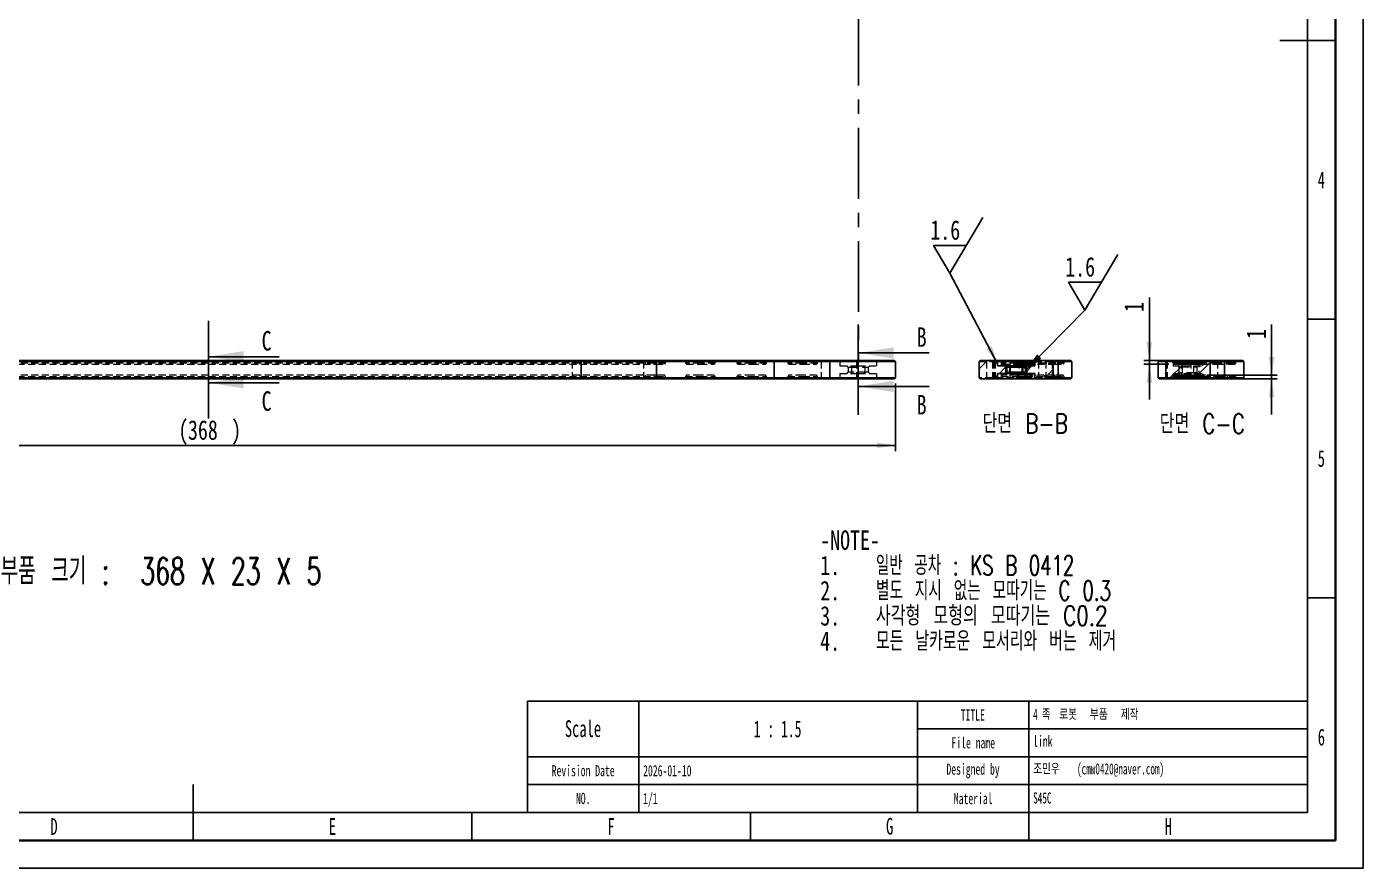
# Model space of a CAD drawing. Header units: millimetres. Extents: x 0 to 420, y 1 to 298.
# Drawn here: x 180.1 to 420, y 1 to 152 of the extents above; entities that cross this region are included whole.
import ezdxf

# ---------------------------------------------------------------- set-up
doc = ezdxf.new("R2010")
doc.units = ezdxf.units.MM
doc.linetypes.add('CENTERX2', pattern=[20.32, 12.7, -2.54, 2.54, -2.54])
doc.linetypes.add('HIDDEN', pattern=[1.905, 1.27, -0.635])
for name, color, linetype in [('SLD-0', 179, 'Continuous'), ('가는실선', 7, 'Continuous'), ('레이어10', 30, 'Continuous'), ('문자', 2, 'Continuous'), ('중심선', 1, 'CENTERX2'), ('치수선', 104, 'Continuous')]:
    doc.layers.add(name, color=color, linetype=linetype)
for name, color, linetype, lineweight in [('도면층1', 4, 'Continuous', 35), ('도면층2', 3, 'Continuous', 25), ('도면층3', 5, 'Continuous', 25)]:
    doc.layers.add(name, color=color, linetype=linetype, lineweight=lineweight)
doc.styles.add('SLDTEXTSTYLE0', font='TXT', dxfattribs={"width": 0.75})
doc.styles.add('SLDTEXTSTYLE1', font='TXT', dxfattribs={"width": 0.654762, "bigfont": 'bigfont'})
doc.styles.add('SLDTEXTSTYLE2', font='TXT', dxfattribs={"width": 0.676471, "bigfont": 'bigfont'})
doc.styles.add('SLDTEXTSTYLE3', font='TXT', dxfattribs={"width": 0.684211, "bigfont": 'bigfont'})
doc.styles.add('SLDTEXTSTYLE4', font='TXT', dxfattribs={"width": 0.75, "bigfont": 'bigfont'})
doc.styles.add('SLDTEXTSTYLE5', font='TXT', dxfattribs={"width": 0.694444, "bigfont": 'bigfont'})
doc.styles.add('SLDTEXTSTYLE6', font='TXT', dxfattribs={"width": 0.638186})
doc.styles.add('SLDTEXTSTYLE7', font='TXT', dxfattribs={"width": 0.605})
doc.styles.add('SLDTEXTSTYLE8', font='TXT', dxfattribs={"width": 0.598704})
doc.dimstyles.new('SLDDIMSTYLE0', dxfattribs={"dimtxt": 3.5, "dimasz": 3.302, "dimexe": 0, "dimexo": 0.0625, "dimgap": 0.875, "dimtad": 1, "dimdec": 3, "dimlfac": 1.5, "dimrnd": 1e-09, "dimzin": 12, "dimdsep": 46, "dimtxsty": 'SLDTEXTSTYLE0', "dimsah": 1, "dimcen": 0.09, "dimadec": 0, "dimazin": 3, "dimtfac": 1, "dimtdec": 3, "dimtmove": 0, "dimatfit": 0, "dimfxl": 1, "dimfrac": 2, "dimtolj": 1, "dimtzin": 12, "dimarcsym": 0})
doc.dimstyles.new('SLDDIMSTYLE1', dxfattribs={"dimtxt": 3.5, "dimasz": 3.302, "dimexe": 0, "dimexo": 0.0625, "dimgap": 0.875, "dimtad": 1, "dimdec": 3, "dimlfac": 1.5, "dimrnd": 1e-09, "dimzin": 12, "dimdsep": 46, "dimtxsty": 'SLDTEXTSTYLE0', "dimsah": 1, "dimcen": 0.09, "dimadec": 0, "dimazin": 3, "dimtfac": 1, "dimtdec": 3, "dimtofl": 0, "dimtmove": 0, "dimatfit": 3, "dimfxl": 1, "dimfrac": 2, "dimtolj": 1, "dimtzin": 12, "dimarcsym": 0})
doc.dimstyles.new('SLDDIMSTYLE8', dxfattribs={"dimtxt": 0.18, "dimasz": 3.302, "dimexe": 0, "dimexo": 0.0625, "dimgap": 0, "dimtad": 0, "dimtih": 1, "dimtoh": 1, "dimdec": 0, "dimrnd": 1e-09, "dimzin": 0, "dimdsep": 46, "dimtxsty": 'Standard', "dimsah": 1, "dimcen": 0.09, "dimadec": 0, "dimazin": 0, "dimtfac": 3.302, "dimtdec": 0, "dimtofl": 0, "dimtmove": 0, "dimatfit": 3, "dimfxl": 1, "dimfrac": 2, "dimtolj": 1, "dimtzin": 0, "dimarcsym": 0})

# ---------------------------------------------------------------- blocks, each defined once
blk = doc.blocks.new('_D_2')
at = {"layer": '레이어10', "transparency": 16777216}
for p, q in [((90.72, 87.97), (90.72, 75.85)), ((336.05, 87.97), (336.05, 75.85)), ((90.72, 76.85), (336.05, 76.85))]:
    blk.add_line(p, q, dxfattribs=at)
for points in [[(90.72, 76.85), (94.02, 76.35), (94.02, 77.36)], [(336.05, 76.85), (332.75, 77.36), (332.75, 76.35)]]:
    blk.add_solid(points, dxfattribs=at)
at = {"layer": '레이어10', "transparency": 16777216, "char_height": 3.5, "attachment_point": 1, "style": 'SLDTEXTSTYLE0'}
for s, insert in [('(', (207.34, 81.37)), (')', (216.82, 81.37)), ('368', (209.06, 81.37))]:
    blk.add_mtext(s, dxfattribs=dict(at, insert=insert))
blk = doc.blocks.new('SW_SFSYMBOL_2')
at = {"layer": '가는실선', "color": 0}
for p, q in [((0, 0), (5.9, 10)), ((0, 0), (-2.95, 5)), ((2.95, 5), (-2.95, 5))]:
    blk.add_line(p, q, dxfattribs=at)
at = {"layer": '가는실선', "color": 0, "insert": (-3.52, 9.51), "char_height": 3.5, "attachment_point": 1, "style": 'SLDTEXTSTYLE0'}
blk.add_mtext('1.6', dxfattribs=at)
blk = doc.blocks.new('SW_SFSYMBOL_3')
at = {"layer": '가는실선', "color": 0}
for p, q in [((0, 0), (5.9, 10)), ((0, 0), (-2.95, 5)), ((2.95, 5), (-2.95, 5))]:
    blk.add_line(p, q, dxfattribs=at)
at = {"layer": '가는실선', "color": 0, "insert": (-3.52, 9.51), "char_height": 3.5, "attachment_point": 1, "style": 'SLDTEXTSTYLE0'}
blk.add_mtext('1.6', dxfattribs=at)
blk = doc.blocks.new('_D_23')
at = {"layer": '치수선', "transparency": 16777216}
for p, q in [((381.61, 92.1), (381.61, 103.4)), ((384.68, 92.1), (380.61, 92.1)), ((385.08, 91.44), (380.61, 91.44)), ((381.61, 91.44), (381.61, 92.1)), ((381.61, 91.44), (381.61, 85.09))]:
    blk.add_line(p, q, dxfattribs=at)
for points in [[(381.61, 92.1), (382.11, 95.4), (381.1, 95.4)], [(381.61, 91.44), (381.1, 88.13), (382.11, 88.13)]]:
    blk.add_solid(points, dxfattribs=at)
at = {"layer": '치수선', "transparency": 16777216, "insert": (377.09, 100.81), "char_height": 3.5, "attachment_point": 1, "rotation": 90, "style": 'SLDTEXTSTYLE0'}
blk.add_mtext('1', dxfattribs=at)
blk = doc.blocks.new('_D_24')
at = {"layer": '치수선', "transparency": 16777216}
for p, q in [((403.55, 89.44), (403.55, 98.55)), ((389.49, 88.77), (404.55, 88.77)), ((392.01, 89.44), (404.55, 89.44)), ((403.55, 89.44), (403.55, 88.77)), ((403.55, 88.77), (403.55, 82.42))]:
    blk.add_line(p, q, dxfattribs=at)
for points in [[(403.55, 89.44), (404.06, 92.74), (403.05, 92.74)], [(403.55, 88.77), (403.05, 85.47), (404.06, 85.47)]]:
    blk.add_solid(points, dxfattribs=at)
at = {"layer": '치수선', "transparency": 16777216, "insert": (399.04, 95.96), "char_height": 3.5, "attachment_point": 1, "rotation": 90, "style": 'SLDTEXTSTYLE0'}
blk.add_mtext('1', dxfattribs=at)

msp = doc.modelspace()

# ---------------------------------------------------------------- hatches: boundary and pattern name
at = {"layer": '도면층3', "linetype": 'Continuous', "lineweight": 18}
h = msp.add_hatch(dxfattribs=at)
h.set_pattern_fill('ANSI31', color=256, style=0)
edge = h.paths.add_edge_path(flags=0)
edge.add_line((354.36976, 88.769294), (354.36976, 89.769294))
edge.add_line((354.36976, 89.769294), (355.669724, 89.769294))
edge.add_line((355.669724, 89.769294), (355.869724, 89.969294))
edge.add_line((355.869724, 89.969294), (355.869724, 90.902627))
edge.add_line((355.869724, 90.902627), (355.669724, 91.102627))
edge.add_line((355.669724, 91.102627), (354.36976, 91.102627))
edge.add_line((354.36976, 91.102627), (354.36976, 91.902627))
edge.add_spline(control_points=[(354.36976, 91.902627), (354.303093, 91.969294), (354.236426, 92.035961), (354.169758, 92.102627)], knot_values=[0.0144917057, 0.0144917057, 0.0144917057, 0.0144917057, 0.0149131121, 0.0149131121, 0.0149131121, 0.0149131121], weights=[1, 1, 1, 1], degree=3, periodic=0)
edge.add_line((354.169758, 92.102627), (351.23641, 92.102627))
edge.add_spline(control_points=[(351.23641, 92.102627), (351.169743, 92.035961), (351.103076, 91.969294), (351.036409, 91.902627)], knot_values=[0.0278081822, 0.0278081822, 0.0278081822, 0.0278081822, 0.028231681, 0.028231681, 0.028231681, 0.028231681], weights=[1, 1, 1, 1], degree=3, periodic=0)
edge.add_line((351.036409, 91.902627), (351.036409, 88.969294))
edge.add_spline(control_points=[(351.036409, 88.969294), (351.103076, 88.902627), (351.169743, 88.835961), (351.23641, 88.769294)], knot_values=[0.00000099, 0.00000099, 0.00000099, 0.00000099, 0.0004252546, 0.0004252546, 0.0004252546, 0.0004252546], weights=[1, 1, 1, 1], degree=3, periodic=0)
edge.add_line((351.23641, 88.769294), (354.36976, 88.769294))
h = msp.add_hatch(dxfattribs=at)
h.set_pattern_fill('ANSI31', color=256, style=0)
edge = h.paths.add_edge_path(flags=0)
edge.add_line((361.036355, 89.769294), (361.036355, 88.769294))
edge.add_line((361.036355, 88.769294), (364.169706, 88.769294))
edge.add_spline(control_points=[(364.169706, 88.769294), (364.236372, 88.835961), (364.303039, 88.902627), (364.369706, 88.969294)], knot_values=[0.0278081822, 0.0278081822, 0.0278081822, 0.0278081822, 0.028231681, 0.028231681, 0.028231681, 0.028231681], weights=[1, 1, 1, 1], degree=3, periodic=0)
edge.add_line((364.369706, 88.969294), (364.369706, 91.902627))
edge.add_spline(control_points=[(364.369706, 91.902627), (364.303039, 91.969294), (364.236372, 92.035961), (364.169706, 92.102627)], knot_values=[0.00000099, 0.00000099, 0.00000099, 0.00000099, 0.0004252546, 0.0004252546, 0.0004252546, 0.0004252546], weights=[1, 1, 1, 1], degree=3, periodic=0)
edge.add_line((364.169706, 92.102627), (361.236357, 92.102627))
edge.add_spline(control_points=[(361.236357, 92.102627), (361.169689, 92.035961), (361.103022, 91.969294), (361.036355, 91.902627)], knot_values=[0.00000099, 0.00000099, 0.00000099, 0.00000099, 0.0004252562, 0.0004252562, 0.0004252562, 0.0004252562], weights=[1, 1, 1, 1], degree=3, periodic=0)
edge.add_line((361.036355, 91.902627), (361.036355, 91.102627))
edge.add_line((361.036355, 91.102627), (359.736391, 91.102627))
edge.add_line((359.736391, 91.102627), (359.536391, 90.902627))
edge.add_line((359.536391, 90.902627), (359.536391, 89.969294))
edge.add_line((359.536391, 89.969294), (359.736391, 89.769294))
edge.add_line((359.736391, 89.769294), (361.036355, 89.769294))
at = {"layer": '문자', "linetype": 'Continuous', "lineweight": 18}
h = msp.add_hatch(dxfattribs=at)
h.set_pattern_fill('ANSI31', color=256, style=0)
h.paths.add_polyline_path([(391.211206, 88.969294), (391.411206, 88.769294), (392.34454, 88.769294), (392.54454, 88.969294), (392.54454, 91.902627), (392.34454, 92.102627), (391.411206, 92.102627), (391.211206, 91.902627), (391.211206, 91.635961), (391.011206, 91.435961), (386.077873, 91.435961), (385.877873, 91.635961), (385.877873, 91.902627), (385.677873, 92.102627), (384.74454, 92.102627), (384.54454, 91.902627), (384.54454, 88.969294), (384.74454, 88.769294), (385.677873, 88.769294), (385.877873, 88.969294), (385.877873, 89.235961), (386.077873, 89.435961), (391.011206, 89.435961), (391.211206, 89.235961)], flags=0)

# ---------------------------------------------------------------- linework, layer by layer
at = {"color": 7, "linetype": 'Continuous', "lineweight": 25}
for p, q in [((145.796696, 92.102627), (279.643961, 92.102627)), ((279.643961, 91.902627), (145.796696, 91.902627)), ((279.643961, 91.902627), (279.643961, 92.102627)), ((279.643961, 92.102627), (293.041599, 92.102627)), ((293.12247, 91.902627), (279.643961, 91.902627)), ((279.643961, 91.902627), (279.643961, 88.969294)), ((293.12247, 91.902627), (293.041599, 92.102627)), ((293.041599, 92.102627), (314.330954, 92.102627)), ((293.12247, 91.902627), (293.12247, 88.969294)), ((314.297138, 91.902627), (293.12247, 91.902627)), ((314.297138, 91.902627), (314.330954, 92.102627)), ((324.27046, 91.902627), (314.297138, 91.902627)), ((314.297138, 91.902627), (314.297138, 88.969294)), ((314.330954, 92.102627), (324.423956, 92.102627)), ((324.27046, 91.902627), (324.423956, 92.102627)), ((336.053662, 91.902627), (324.27046, 91.902627)), ((324.27046, 91.902627), (324.27046, 88.969294)), ((324.423956, 92.102627), (335.853662, 92.102627)), ((336.053662, 91.902627), (335.853662, 92.102627)), ((336.053662, 88.969294), (336.053662, 91.902627)), ((351.036409, 91.902627), (351.23641, 92.102627)), ((351.036409, 91.902627), (351.036409, 88.969294)), ((351.23641, 92.102627), (354.169758, 92.102627)), ((354.169758, 92.102627), (354.36976, 91.902627)), ((354.169758, 92.102627), (361.236357, 92.102627)), ((354.36976, 91.102627), (354.36976, 91.902627)), ((361.036355, 91.902627), (354.36976, 91.902627)), ((361.036355, 91.902627), (361.236357, 92.102627)), ((361.036355, 91.902627), (361.036355, 91.102627)), ((361.236357, 92.102627), (364.169706, 92.102627)), ((364.169706, 92.102627), (364.369706, 91.902627)), ((364.169706, 92.102627), (365.058259, 92.102627)), ((364.369706, 88.969294), (364.369706, 91.902627)), ((365.247327, 91.902627), (364.369706, 91.902627)), ((365.247327, 91.902627), (365.058259, 92.102627)), ((365.058259, 92.102627), (367.503058, 92.102627)), ((365.247327, 91.902627), (365.247327, 88.969294)), ((367.703058, 91.902627), (365.247327, 91.902627)), ((367.703058, 91.902627), (367.503058, 92.102627)), ((367.703058, 88.969294), (367.703058, 91.902627)), ((383.411206, 92.102627), (383.211206, 91.902627)), ((383.211206, 91.902627), (383.211206, 88.969294)), ((384.54454, 91.902627), (383.211206, 91.902627)), ((383.411206, 92.102627), (384.74454, 92.102627)), ((384.54454, 91.902627), (384.74454, 92.102627)), ((384.54454, 91.902627), (384.54454, 88.969294)), ((384.74454, 92.102627), (385.677873, 92.102627)), ((385.677873, 92.102627), (385.877873, 91.902627)), ((385.677873, 92.102627), (388.48822, 92.102627)), ((385.877873, 91.902627), (385.877873, 91.635961)), ((388.671458, 91.902627), (385.877873, 91.902627)), ((386.077873, 91.435961), (385.877873, 91.635961)), ((385.877873, 91.635961), (388.671458, 91.635961)), ((386.077873, 91.435961), (391.011206, 91.435961)), ((388.671458, 91.902627), (388.48822, 92.102627)), ((388.48822, 92.102627), (388.672209, 92.102627)), ((388.671458, 91.902627), (388.671458, 91.635961)), ((388.856415, 91.902627), (388.671458, 91.902627)), ((388.854696, 91.435961), (388.671458, 91.635961)), ((388.671458, 91.635961), (388.856415, 91.635961)), ((388.856415, 91.902627), (388.672209, 92.102627)), ((388.672209, 92.102627), (391.411206, 92.102627)), ((391.211206, 91.902627), (388.856415, 91.902627)), ((388.856415, 91.902627), (388.856415, 91.635961)), ((389.04062, 91.435961), (388.856415, 91.635961)), ((388.856415, 91.635961), (391.211206, 91.635961)), ((391.211206, 91.635961), (391.011206, 91.435961)), ((391.211206, 91.902627), (391.411206, 92.102627)), ((391.211206, 91.635961), (391.211206, 91.902627)), ((391.411206, 92.102627), (392.34454, 92.102627)), ((392.34454, 92.102627), (392.54454, 91.902627)), ((392.34454, 92.102627), (394.915481, 92.102627)), ((392.54454, 91.902627), (392.54454, 88.969294)), ((395.100148, 91.902627), (392.54454, 91.902627)), ((394.915481, 92.102627), (395.100148, 91.902627)), ((394.915481, 92.102627), (398.34454, 92.102627)), ((395.100148, 91.902627), (395.100148, 88.969294)), ((398.54454, 91.902627), (395.100148, 91.902627)), ((398.54454, 91.902627), (398.34454, 92.102627)), ((398.54454, 88.969294), (398.54454, 91.902627)), ((145.796696, 88.969294), (279.643961, 88.969294)), ((279.643961, 88.769294), (145.796696, 88.769294)), ((279.643961, 88.969294), (293.12247, 88.969294)), ((279.643961, 88.769294), (279.643961, 88.969294)), ((293.041599, 88.769294), (279.643961, 88.769294)), ((293.041599, 88.769294), (293.12247, 88.969294)), ((314.330954, 88.769294), (293.041599, 88.769294)), ((293.12247, 88.969294), (314.297138, 88.969294)), ((314.330954, 88.769294), (314.297138, 88.969294)), ((314.297138, 88.969294), (324.27046, 88.969294)), ((324.423956, 88.769294), (314.330954, 88.769294)), ((324.27046, 88.969294), (336.053662, 88.969294)), ((324.423956, 88.769294), (324.27046, 88.969294)), ((335.853662, 88.769294), (324.423956, 88.769294)), ((335.853662, 88.769294), (336.053662, 88.969294)), ((351.23641, 88.769294), (351.036409, 88.969294)), ((351.23641, 88.769294), (354.36976, 88.769294)), ((354.36976, 91.102627), (355.669724, 91.102627)), ((354.36976, 89.769294), (354.36976, 88.769294)), ((354.36976, 89.769294), (355.669724, 89.769294)), ((361.036355, 88.769294), (354.36976, 88.769294)), ((355.669724, 91.102627), (355.869724, 90.902627)), ((355.669724, 91.102627), (356.536391, 91.102627)), ((355.869724, 89.969294), (355.669724, 89.769294)), ((356.536391, 89.769294), (355.669724, 89.769294)), ((355.869724, 90.902627), (355.869724, 89.969294)), ((356.536391, 90.902627), (355.869724, 90.902627)), ((355.869724, 89.969294), (356.536391, 89.969294)), ((356.536391, 90.902627), (356.536391, 91.102627)), ((356.536391, 91.102627), (358.869724, 91.102627)), ((356.536391, 90.902627), (356.536391, 89.969294)), ((358.869724, 90.902627), (356.536391, 90.902627)), ((356.536391, 89.769294), (356.536391, 89.969294)), ((356.536391, 89.969294), (358.869724, 89.969294)), ((358.869724, 89.769294), (356.536391, 89.769294)), ((358.869724, 90.902627), (358.869724, 91.102627)), ((358.869724, 91.102627), (359.736391, 91.102627)), ((359.536391, 90.902627), (358.869724, 90.902627)), ((358.869724, 89.969294), (358.869724, 90.902627)), ((358.869724, 89.769294), (358.869724, 89.969294)), ((358.869724, 89.969294), (359.536391, 89.969294)), ((359.736391, 89.769294), (358.869724, 89.769294)), ((359.536391, 90.902627), (359.736391, 91.102627)), ((359.536391, 90.902627), (359.536391, 89.969294)), ((359.736391, 89.769294), (359.536391, 89.969294)), ((359.736391, 91.102627), (361.036355, 91.102627)), ((359.736391, 89.769294), (361.036355, 89.769294)), ((361.036355, 88.769294), (361.036355, 89.769294)), ((361.036355, 88.769294), (364.169706, 88.769294)), ((364.369706, 88.969294), (364.169706, 88.769294)), ((365.058259, 88.769294), (364.169706, 88.769294)), ((364.369706, 88.969294), (365.247327, 88.969294)), ((365.247327, 88.969294), (365.058259, 88.769294)), ((367.503058, 88.769294), (365.058259, 88.769294)), ((365.247327, 88.969294), (367.703058, 88.969294)), ((367.503058, 88.769294), (367.703058, 88.969294)), ((383.211206, 88.969294), (383.411206, 88.769294)), ((383.211206, 88.969294), (384.54454, 88.969294)), ((384.74454, 88.769294), (383.411206, 88.769294)), ((384.74454, 88.769294), (384.54454, 88.969294)), ((384.74454, 88.769294), (385.677873, 88.769294)), ((385.877873, 88.969294), (385.677873, 88.769294)), ((388.48822, 88.769294), (385.677873, 88.769294)), ((385.877873, 89.235961), (386.077873, 89.435961)), ((385.877873, 89.235961), (385.877873, 88.969294)), ((388.671458, 89.235961), (385.877873, 89.235961)), ((385.877873, 88.969294), (388.671458, 88.969294)), ((386.077873, 89.435961), (391.011206, 89.435961)), ((388.48822, 88.769294), (388.671458, 88.969294)), ((388.672209, 88.769294), (388.48822, 88.769294)), ((388.854696, 89.435961), (388.671458, 89.235961)), ((388.671458, 89.235961), (388.671458, 88.969294)), ((388.856415, 89.235961), (388.671458, 89.235961)), ((388.671458, 88.969294), (388.856415, 88.969294)), ((388.672209, 88.769294), (388.856415, 88.969294)), ((391.411206, 88.769294), (388.672209, 88.769294)), ((389.04062, 89.435961), (388.856415, 89.235961)), ((391.211206, 89.235961), (388.856415, 89.235961)), ((388.856415, 89.235961), (388.856415, 88.969294)), ((388.856415, 88.969294), (391.211206, 88.969294)), ((391.011206, 89.435961), (391.211206, 89.235961)), ((391.211206, 88.969294), (391.211206, 89.235961)), ((391.411206, 88.769294), (391.211206, 88.969294)), ((391.411206, 88.769294), (392.34454, 88.769294)), ((392.54454, 88.969294), (392.34454, 88.769294)), ((394.915481, 88.769294), (392.34454, 88.769294)), ((392.54454, 88.969294), (395.100148, 88.969294)), ((395.100148, 88.969294), (394.915481, 88.769294)), ((398.34454, 88.769294), (394.915481, 88.769294)), ((395.100148, 88.969294), (398.54454, 88.969294)), ((398.34454, 88.769294), (398.54454, 88.969294))]:
    msp.add_line(p, q, dxfattribs=at)
at = {"color": 7, "linetype": 'HIDDEN', "lineweight": 18}
for p, q in [((279.363749, 91.635961), (146.076908, 91.635961)), ((146.076908, 91.435961), (279.363749, 91.435961)), ((278.001855, 92.102627), (278.001855, 91.902627)), ((278.001855, 91.902627), (278.001855, 88.969294)), ((278.269252, 92.102627), (278.269252, 91.902627)), ((278.269252, 91.902627), (278.269252, 91.635961)), ((278.269252, 91.635961), (278.269252, 91.435961)), ((279.363749, 91.902627), (279.363749, 92.102627)), ((279.363749, 91.902627), (279.363749, 91.635961)), ((292.721701, 91.635961), (279.363749, 91.635961)), ((279.363749, 91.435961), (279.363749, 91.635961)), ((279.363749, 91.435961), (292.641554, 91.435961)), ((290.878763, 92.102627), (290.801962, 91.902627)), ((290.801962, 91.902627), (290.801962, 88.969294)), ((291.010567, 92.102627), (291.087476, 91.902627)), ((291.087476, 91.902627), (291.087476, 91.635961)), ((291.087476, 91.635961), (291.164386, 91.435961)), ((292.641554, 91.435961), (292.721701, 91.635961)), ((292.641554, 91.435961), (293.073806, 91.435961)), ((292.801849, 92.102627), (292.721701, 91.902627)), ((292.721701, 91.902627), (292.721701, 91.635961)), ((293.151706, 91.635961), (292.721701, 91.635961)), ((293.151706, 91.635961), (293.073806, 91.435961)), ((293.073806, 91.435961), (294.579792, 91.435961)), ((293.229606, 92.102627), (293.151706, 91.902627)), ((293.151706, 91.902627), (293.151706, 91.635961)), ((294.779792, 91.635961), (293.151706, 91.635961)), ((294.579792, 91.435961), (294.779792, 91.635961)), ((294.779792, 91.902627), (294.979792, 92.102627)), ((294.779792, 91.635961), (294.779792, 91.902627)), ((298.134208, 92.102627), (298.334208, 91.902627)), ((298.334208, 91.902627), (298.334208, 91.635961)), ((301.000875, 91.635961), (298.334208, 91.635961)), ((298.334208, 91.635961), (298.534208, 91.435961)), ((298.534208, 91.435961), (301.000875, 91.435961)), ((303.667541, 91.635961), (301.000875, 91.635961)), ((301.000875, 91.435961), (303.467541, 91.435961)), ((303.467541, 91.435961), (303.667541, 91.635961)), ((303.667541, 91.902627), (303.867541, 92.102627)), ((303.667541, 91.635961), (303.667541, 91.902627)), ((307.383566, 92.102627), (307.583566, 91.902627)), ((307.583566, 91.902627), (307.583566, 91.635961)), ((310.250233, 91.635961), (307.583566, 91.635961)), ((307.583566, 91.635961), (307.783566, 91.435961)), ((307.783566, 91.435961), (310.250233, 91.435961)), ((312.9169, 91.635961), (310.250233, 91.635961)), ((310.250233, 91.435961), (312.7169, 91.435961)), ((312.7169, 91.435961), (312.9169, 91.635961)), ((312.9169, 91.902627), (313.1169, 92.102627)), ((312.9169, 91.635961), (312.9169, 91.902627)), ((316.520329, 92.102627), (316.720329, 91.902627)), ((316.720329, 91.902627), (316.720329, 91.635961)), ((319.386995, 91.635961), (316.720329, 91.635961)), ((316.720329, 91.635961), (316.920329, 91.435961)), ((316.920329, 91.435961), (319.386995, 91.435961)), ((322.053662, 91.635961), (319.386995, 91.635961)), ((319.386995, 91.435961), (321.853662, 91.435961)), ((321.853662, 91.435961), (322.053662, 91.635961)), ((322.053662, 91.902627), (322.253662, 92.102627)), ((322.053662, 91.635961), (322.053662, 91.902627)), ((322.703622, 91.902627), (322.638404, 92.102627)), ((322.703622, 91.902627), (322.703622, 88.969294)), ((325.853662, 92.102627), (326.053662, 91.902627)), ((326.053662, 91.902627), (326.053662, 91.102627)), ((329.030277, 91.902627), (329.040978, 92.102627)), ((329.030277, 91.902627), (329.030277, 88.969294)), ((332.720329, 91.902627), (332.920329, 92.102627)), ((332.720329, 91.102627), (332.720329, 91.902627)), ((351.036409, 91.902627), (353.429241, 91.902627)), ((352.569724, 92.102627), (352.369724, 91.902627)), ((352.369724, 91.902627), (352.369724, 88.969294)), ((353.429241, 91.902627), (353.557456, 92.102627)), ((353.429241, 91.902627), (354.36976, 91.902627)), ((353.429241, 91.902627), (353.429241, 88.969294)), ((353.703058, 91.902627), (353.903058, 92.102627)), ((353.703058, 91.902627), (353.703058, 88.969294)), ((354.089298, 92.102627), (353.948503, 91.902627)), ((353.948503, 91.902627), (353.948503, 88.969294)), ((355.036391, 91.902627), (354.836391, 92.102627)), ((355.036391, 91.902627), (355.036391, 91.635961)), ((357.829976, 91.635961), (355.036391, 91.635961)), ((355.236391, 91.435961), (355.036391, 91.635961)), ((355.036391, 91.635961), (355.036391, 91.102627)), ((355.236391, 91.435961), (358.013215, 91.435961)), ((356.549657, 91.902627), (356.732578, 92.102627)), ((356.549657, 91.902627), (356.549657, 88.969294)), ((357.646738, 92.102627), (357.829976, 91.902627)), ((357.829976, 91.902627), (357.829976, 91.635961)), ((358.014933, 91.635961), (357.829976, 91.635961)), ((358.013215, 91.435961), (357.829976, 91.635961)), ((357.830727, 92.102627), (358.014933, 91.902627)), ((358.013215, 91.435961), (358.199138, 91.435961)), ((358.014933, 91.902627), (358.014933, 91.635961)), ((359.435864, 91.635961), (358.014933, 91.635961)), ((358.014933, 91.635961), (358.199138, 91.435961)), ((358.199138, 91.435961), (359.635864, 91.435961)), ((358.398775, 92.102627), (358.206878, 91.902627)), ((358.206878, 91.902627), (358.206878, 88.969294)), ((359.171403, 91.902627), (359.368524, 92.102627)), ((359.171403, 91.902627), (359.171403, 88.969294)), ((359.235864, 92.102627), (359.435864, 91.902627)), ((359.435864, 91.902627), (359.435864, 91.635961)), ((364.769197, 91.635961), (359.435864, 91.635961)), ((359.435864, 91.635961), (359.635864, 91.435961)), ((359.635864, 91.435961), (364.569197, 91.435961)), ((359.703058, 91.902627), (359.903058, 92.102627)), ((359.703058, 88.969294), (359.703058, 91.902627)), ((360.369724, 91.635961), (360.169724, 91.435961)), ((360.224105, 92.102627), (360.424105, 91.902627)), ((360.569724, 92.102627), (360.369724, 91.902627)), ((360.369724, 91.902627), (360.369724, 91.635961)), ((360.369724, 91.102627), (360.369724, 91.635961)), ((360.424105, 91.902627), (360.424105, 91.635961)), ((360.424105, 91.635961), (360.624105, 91.435961)), ((360.777401, 92.102627), (360.977401, 91.902627)), ((360.977401, 91.902627), (360.977401, 91.635961)), ((360.977401, 91.635961), (361.177401, 91.435961)), ((361.036355, 91.902627), (364.336298, 91.902627)), ((361.503058, 92.102627), (361.703058, 91.902627)), ((361.703058, 91.902627), (361.703058, 88.969294)), ((362.932874, 91.635961), (362.748252, 91.435961)), ((362.802158, 92.102627), (363.000825, 91.902627)), ((363.117495, 92.102627), (362.932874, 91.902627)), ((362.932874, 91.902627), (362.932874, 91.635961)), ((362.937936, 91.435961), (363.137936, 91.635961)), ((363.000825, 91.902627), (363.000825, 88.969294)), ((363.137936, 91.902627), (363.337936, 92.102627)), ((363.137936, 91.635961), (363.137936, 91.902627)), ((364.007787, 92.102627), (364.192157, 91.902627)), ((364.073999, 92.102627), (364.258666, 91.902627)), ((364.136298, 92.102627), (364.336298, 91.902627)), ((364.360174, 91.902627), (364.16046, 92.102627)), ((364.192157, 91.902627), (364.192157, 88.969294)), ((364.258666, 91.902627), (364.258666, 88.969294)), ((364.336298, 91.902627), (364.336298, 88.969294)), ((364.360174, 91.902627), (364.369706, 91.902627)), ((364.360174, 91.902627), (364.360174, 88.969294)), ((364.569197, 91.435961), (364.769197, 91.635961)), ((364.569197, 91.435961), (366.110735, 91.435961)), ((364.769197, 91.902627), (364.969197, 92.102627)), ((364.769197, 91.635961), (364.769197, 91.902627)), ((366.310735, 91.635961), (364.769197, 91.635961)), ((365.557439, 91.435961), (365.757439, 91.635961)), ((365.757439, 91.902627), (365.957439, 92.102627)), ((365.757439, 91.635961), (365.757439, 91.902627)), ((366.110735, 91.435961), (366.310735, 91.635961)), ((366.310735, 91.902627), (366.510735, 92.102627)), ((366.310735, 91.635961), (366.310735, 91.902627)), ((384.54454, 91.902627), (385.877873, 91.902627)), ((384.93078, 92.102627), (384.789985, 91.902627)), ((384.789985, 91.902627), (384.789985, 88.969294)), ((385.877873, 91.635961), (385.877873, 91.102627)), ((387.391139, 91.902627), (387.57406, 92.102627)), ((387.391139, 91.902627), (387.391139, 88.969294)), ((389.240257, 92.102627), (389.04836, 91.902627)), ((389.04836, 91.902627), (389.04836, 88.969294)), ((390.077345, 92.102627), (390.277345, 91.902627)), ((390.277345, 91.902627), (390.277345, 91.635961)), ((390.277345, 91.635961), (390.477345, 91.435961)), ((390.54454, 91.902627), (390.74454, 92.102627)), ((390.54454, 88.969294), (390.54454, 91.902627)), ((391.011206, 91.435961), (393.589734, 91.435961)), ((391.065587, 92.102627), (391.265587, 91.902627)), ((391.211206, 91.902627), (392.54454, 91.902627)), ((393.774356, 91.635961), (391.211206, 91.635961)), ((391.211206, 91.102627), (391.211206, 91.635961)), ((391.265587, 91.902627), (391.265587, 91.635961)), ((391.265587, 91.635961), (391.465587, 91.435961)), ((391.618883, 92.102627), (391.818883, 91.902627)), ((391.818883, 91.902627), (391.818883, 91.635961)), ((391.818883, 91.635961), (392.018883, 91.435961)), ((393.774356, 91.635961), (393.589734, 91.435961)), ((393.589734, 91.435961), (393.779418, 91.435961)), ((393.64364, 92.102627), (393.842307, 91.902627)), ((393.774356, 91.902627), (393.958977, 92.102627)), ((393.774356, 91.902627), (393.774356, 91.635961)), ((393.979418, 91.635961), (393.774356, 91.635961)), ((393.779418, 91.435961), (393.979418, 91.635961)), ((393.779418, 91.435961), (396.398921, 91.435961)), ((393.842307, 91.902627), (393.842307, 88.969294)), ((393.979418, 91.902627), (394.179418, 92.102627)), ((393.979418, 91.635961), (393.979418, 91.902627)), ((396.598921, 91.635961), (393.979418, 91.635961)), ((394.849269, 92.102627), (395.033639, 91.902627)), ((395.033639, 91.902627), (395.033639, 88.969294)), ((395.410679, 91.435961), (395.610679, 91.635961)), ((395.610679, 91.902627), (395.810679, 92.102627)), ((395.610679, 91.635961), (395.610679, 91.902627)), ((396.398921, 91.435961), (396.598921, 91.635961)), ((396.398921, 91.435961), (396.952217, 91.435961)), ((396.598921, 91.902627), (396.798921, 92.102627)), ((396.598921, 91.635961), (396.598921, 91.902627)), ((397.152217, 91.635961), (396.598921, 91.635961)), ((396.952217, 91.435961), (397.152217, 91.635961)), ((397.152217, 91.902627), (397.352217, 92.102627)), ((397.152217, 91.635961), (397.152217, 91.902627)), ((279.363749, 89.435961), (146.076908, 89.435961)), ((146.076908, 89.235961), (279.363749, 89.235961)), ((278.001855, 88.969294), (278.001855, 88.769294)), ((278.269252, 89.235961), (278.269252, 89.435961)), ((278.269252, 89.235961), (278.269252, 88.969294)), ((278.269252, 88.969294), (278.269252, 88.769294)), ((279.363749, 89.435961), (279.363749, 89.235961)), ((292.641554, 89.435961), (279.363749, 89.435961)), ((279.363749, 89.235961), (292.721701, 89.235961)), ((279.363749, 89.235961), (279.363749, 88.969294)), ((279.363749, 88.769294), (279.363749, 88.969294)), ((290.801962, 88.969294), (290.878763, 88.769294)), ((291.087476, 88.969294), (291.010567, 88.769294)), ((291.087476, 89.235961), (291.164386, 89.435961)), ((291.087476, 89.235961), (291.087476, 88.969294)), ((293.073806, 89.435961), (292.641554, 89.435961)), ((292.641554, 89.435961), (292.721701, 89.235961)), ((292.721701, 89.235961), (292.721701, 88.969294)), ((292.721701, 89.235961), (293.151706, 89.235961)), ((292.721701, 88.969294), (292.801849, 88.769294)), ((293.151706, 89.235961), (293.073806, 89.435961)), ((294.579792, 89.435961), (293.073806, 89.435961)), ((293.151706, 89.235961), (294.779792, 89.235961)), ((293.151706, 89.235961), (293.151706, 88.969294)), ((293.151706, 88.969294), (293.229606, 88.769294)), ((294.779792, 89.235961), (294.579792, 89.435961)), ((294.779792, 88.969294), (294.779792, 89.235961)), ((294.979792, 88.769294), (294.779792, 88.969294)), ((298.334208, 88.969294), (298.134208, 88.769294)), ((298.534208, 89.435961), (298.334208, 89.235961)), ((298.334208, 89.235961), (301.000875, 89.235961)), ((298.334208, 89.235961), (298.334208, 88.969294)), ((301.000875, 89.435961), (298.534208, 89.435961)), ((303.467541, 89.435961), (301.000875, 89.435961)), ((301.000875, 89.235961), (303.667541, 89.235961)), ((303.667541, 89.235961), (303.467541, 89.435961)), ((303.667541, 88.969294), (303.667541, 89.235961)), ((303.867541, 88.769294), (303.667541, 88.969294)), ((307.583566, 88.969294), (307.383566, 88.769294)), ((307.783566, 89.435961), (307.583566, 89.235961)), ((307.583566, 89.235961), (310.250233, 89.235961)), ((307.583566, 89.235961), (307.583566, 88.969294)), ((310.250233, 89.435961), (307.783566, 89.435961)), ((312.7169, 89.435961), (310.250233, 89.435961)), ((310.250233, 89.235961), (312.9169, 89.235961)), ((312.9169, 89.235961), (312.7169, 89.435961)), ((312.9169, 88.969294), (312.9169, 89.235961)), ((313.1169, 88.769294), (312.9169, 88.969294)), ((316.720329, 88.969294), (316.520329, 88.769294)), ((316.920329, 89.435961), (316.720329, 89.235961)), ((316.720329, 89.235961), (319.386995, 89.235961)), ((316.720329, 89.235961), (316.720329, 88.969294)), ((319.386995, 89.435961), (316.920329, 89.435961)), ((321.853662, 89.435961), (319.386995, 89.435961)), ((319.386995, 89.235961), (322.053662, 89.235961)), ((322.053662, 89.235961), (321.853662, 89.435961)), ((322.053662, 88.969294), (322.053662, 89.235961)), ((322.253662, 88.769294), (322.053662, 88.969294)), ((322.703622, 88.969294), (322.638404, 88.769294)), ((326.053662, 91.102627), (329.386995, 91.102627)), ((326.053662, 89.769294), (329.386995, 89.769294)), ((326.053662, 89.769294), (326.053662, 88.769294)), ((327.553662, 90.902627), (327.353662, 91.102627)), ((327.353662, 89.769294), (327.553662, 89.969294)), ((327.553662, 90.902627), (328.220329, 90.902627)), ((327.553662, 90.902627), (327.553662, 89.969294)), ((328.220329, 89.969294), (327.553662, 89.969294)), ((328.220329, 90.902627), (328.220329, 91.102627)), ((328.220329, 89.969294), (328.220329, 90.902627)), ((328.220329, 90.902627), (330.553662, 90.902627)), ((328.220329, 89.769294), (328.220329, 89.969294)), ((330.553662, 89.969294), (328.220329, 89.969294)), ((329.030277, 88.969294), (329.040978, 88.769294)), ((329.386995, 91.102627), (332.720329, 91.102627)), ((329.386995, 89.769294), (332.720329, 89.769294)), ((330.553662, 91.102627), (330.553662, 90.902627)), ((330.553662, 90.902627), (331.220329, 90.902627)), ((330.553662, 90.902627), (330.553662, 89.969294)), ((331.220329, 89.969294), (330.553662, 89.969294)), ((330.553662, 89.969294), (330.553662, 89.769294)), ((331.420329, 91.102627), (331.220329, 90.902627)), ((331.220329, 89.969294), (331.220329, 90.902627)), ((331.220329, 89.969294), (331.420329, 89.769294)), ((332.720329, 88.769294), (332.720329, 89.769294)), ((353.429241, 88.969294), (351.036409, 88.969294)), ((352.369724, 88.969294), (352.569724, 88.769294)), ((353.557456, 88.769294), (353.429241, 88.969294)), ((359.171403, 88.969294), (353.429241, 88.969294)), ((353.903058, 88.769294), (353.703058, 88.969294)), ((354.089298, 88.769294), (353.948503, 88.969294)), ((354.836391, 88.769294), (355.036391, 88.969294)), ((355.036391, 89.769294), (355.036391, 89.235961)), ((355.236391, 89.435961), (355.036391, 89.235961)), ((355.036391, 89.235961), (357.829976, 89.235961)), ((355.036391, 89.235961), (355.036391, 88.969294)), ((358.013215, 89.435961), (355.236391, 89.435961)), ((355.903058, 91.102627), (356.036391, 90.969294)), ((356.036391, 89.902627), (355.903058, 89.769294)), ((356.036391, 90.969294), (356.703058, 90.969294)), ((356.036391, 90.969294), (356.036391, 89.902627)), ((356.703058, 89.902627), (356.036391, 89.902627)), ((356.732578, 88.769294), (356.549657, 88.969294)), ((356.703058, 91.102627), (356.703058, 90.969294)), ((356.703058, 90.969294), (358.703058, 90.969294)), ((356.703058, 89.902627), (356.703058, 90.969294)), ((356.703058, 89.902627), (356.703058, 89.769294)), ((358.703058, 89.902627), (356.703058, 89.902627)), ((357.829976, 88.969294), (357.646738, 88.769294)), ((358.013215, 89.435961), (357.829976, 89.235961)), ((357.829976, 89.235961), (358.014933, 89.235961)), ((357.829976, 89.235961), (357.829976, 88.969294)), ((358.014933, 88.969294), (357.830727, 88.769294)), ((358.199138, 89.435961), (358.013215, 89.435961)), ((358.014933, 89.235961), (358.199138, 89.435961)), ((358.014933, 89.235961), (359.435864, 89.235961)), ((358.014933, 89.235961), (358.014933, 88.969294)), ((359.635864, 89.435961), (358.199138, 89.435961)), ((358.398775, 88.769294), (358.206878, 88.969294)), ((358.703058, 91.102627), (358.703058, 90.969294)), ((358.703058, 90.969294), (359.369724, 90.969294)), ((358.703058, 90.969294), (358.703058, 89.902627)), ((359.369724, 89.902627), (358.703058, 89.902627)), ((358.703058, 89.902627), (358.703058, 89.769294)), ((359.435864, 88.969294), (359.171403, 88.969294)), ((359.368524, 88.769294), (359.171403, 88.969294)), ((359.435864, 88.969294), (359.235864, 88.769294)), ((359.503058, 91.102627), (359.369724, 90.969294)), ((359.369724, 89.902627), (359.369724, 90.969294)), ((359.369724, 89.902627), (359.503058, 89.769294)), ((359.635864, 89.435961), (359.435864, 89.235961)), ((359.435864, 89.235961), (364.769197, 89.235961)), ((359.435864, 89.235961), (359.435864, 88.969294)), ((364.336298, 88.969294), (359.435864, 88.969294)), ((364.569197, 89.435961), (359.635864, 89.435961)), ((359.903058, 88.769294), (359.703058, 88.969294)), ((360.369724, 89.235961), (360.169724, 89.435961)), ((360.424105, 88.969294), (360.224105, 88.769294)), ((360.369724, 89.235961), (360.369724, 89.769294)), ((360.369724, 89.235961), (360.369724, 88.969294)), ((360.369724, 88.969294), (360.569724, 88.769294)), ((360.624105, 89.435961), (360.424105, 89.235961)), ((360.424105, 89.235961), (360.424105, 88.969294)), ((360.977401, 88.969294), (360.777401, 88.769294)), ((361.177401, 89.435961), (360.977401, 89.235961)), ((360.977401, 89.235961), (360.977401, 88.969294)), ((361.703058, 88.969294), (361.503058, 88.769294)), ((362.932874, 89.235961), (362.748252, 89.435961)), ((363.000825, 88.969294), (362.802158, 88.769294)), ((362.932874, 89.235961), (362.932874, 88.969294)), ((362.932874, 88.969294), (363.117495, 88.769294)), ((363.137936, 89.235961), (362.937936, 89.435961)), ((363.137936, 88.969294), (363.137936, 89.235961)), ((363.337936, 88.769294), (363.137936, 88.969294)), ((364.192157, 88.969294), (364.007787, 88.769294)), ((364.258666, 88.969294), (364.073999, 88.769294)), ((364.336298, 88.969294), (364.136298, 88.769294)), ((364.360174, 88.969294), (364.16046, 88.769294)), ((364.369706, 88.969294), (364.360174, 88.969294)), ((366.110735, 89.435961), (364.569197, 89.435961)), ((364.769197, 89.235961), (364.569197, 89.435961)), ((364.769197, 89.235961), (366.310735, 89.235961)), ((364.769197, 88.969294), (364.769197, 89.235961)), ((364.969197, 88.769294), (364.769197, 88.969294)), ((365.757439, 89.235961), (365.557439, 89.435961)), ((365.757439, 88.969294), (365.757439, 89.235961)), ((365.957439, 88.769294), (365.757439, 88.969294)), ((366.310735, 89.235961), (366.110735, 89.435961)), ((366.310735, 88.969294), (366.310735, 89.235961)), ((366.510735, 88.769294), (366.310735, 88.969294)), ((385.877873, 88.969294), (384.54454, 88.969294)), ((384.93078, 88.769294), (384.789985, 88.969294)), ((385.877873, 91.102627), (391.211206, 91.102627)), ((385.877873, 89.769294), (391.211206, 89.769294)), ((385.877873, 89.769294), (385.877873, 89.235961)), ((386.74454, 91.102627), (386.877873, 90.969294)), ((386.877873, 89.902627), (386.74454, 89.769294)), ((386.877873, 90.969294), (387.54454, 90.969294)), ((386.877873, 90.969294), (386.877873, 89.902627)), ((387.54454, 89.902627), (386.877873, 89.902627)), ((387.57406, 88.769294), (387.391139, 88.969294)), ((387.54454, 91.102627), (387.54454, 90.969294)), ((387.54454, 90.969294), (389.54454, 90.969294)), ((387.54454, 89.902627), (387.54454, 90.969294)), ((387.54454, 89.902627), (387.54454, 89.769294)), ((389.54454, 89.902627), (387.54454, 89.902627)), ((389.240257, 88.769294), (389.04836, 88.969294)), ((389.54454, 91.102627), (389.54454, 90.969294)), ((389.54454, 90.969294), (390.211206, 90.969294)), ((389.54454, 90.969294), (389.54454, 89.902627)), ((390.211206, 89.902627), (389.54454, 89.902627)), ((389.54454, 89.902627), (389.54454, 89.769294)), ((390.277345, 88.969294), (390.077345, 88.769294)), ((390.34454, 91.102627), (390.211206, 90.969294)), ((390.211206, 89.902627), (390.211206, 90.969294)), ((390.211206, 89.902627), (390.34454, 89.769294)), ((390.477345, 89.435961), (390.277345, 89.235961)), ((390.277345, 89.235961), (390.277345, 88.969294)), ((390.74454, 88.769294), (390.54454, 88.969294)), ((393.589734, 89.435961), (391.011206, 89.435961)), ((391.265587, 88.969294), (391.065587, 88.769294)), ((391.211206, 89.235961), (391.211206, 89.769294)), ((391.211206, 89.235961), (393.774356, 89.235961)), ((392.54454, 88.969294), (391.211206, 88.969294)), ((391.465587, 89.435961), (391.265587, 89.235961)), ((391.265587, 89.235961), (391.265587, 88.969294)), ((391.818883, 88.969294), (391.618883, 88.769294)), ((392.018883, 89.435961), (391.818883, 89.235961)), ((391.818883, 89.235961), (391.818883, 88.969294)), ((393.774356, 89.235961), (393.589734, 89.435961)), ((393.779418, 89.435961), (393.589734, 89.435961)), ((393.842307, 88.969294), (393.64364, 88.769294)), ((393.774356, 89.235961), (393.774356, 88.969294)), ((393.774356, 89.235961), (393.979418, 89.235961)), ((393.958977, 88.769294), (393.774356, 88.969294)), ((396.398921, 89.435961), (393.779418, 89.435961)), ((393.979418, 89.235961), (393.779418, 89.435961)), ((393.979418, 89.235961), (396.598921, 89.235961)), ((393.979418, 88.969294), (393.979418, 89.235961)), ((394.179418, 88.769294), (393.979418, 88.969294)), ((395.033639, 88.969294), (394.849269, 88.769294)), ((395.610679, 89.235961), (395.410679, 89.435961)), ((395.610679, 88.969294), (395.610679, 89.235961)), ((395.810679, 88.769294), (395.610679, 88.969294)), ((396.952217, 89.435961), (396.398921, 89.435961)), ((396.598921, 89.235961), (396.398921, 89.435961)), ((396.598921, 89.235961), (397.152217, 89.235961)), ((396.598921, 88.969294), (396.598921, 89.235961)), ((396.798921, 88.769294), (396.598921, 88.969294)), ((397.152217, 89.235961), (396.952217, 89.435961)), ((397.152217, 88.969294), (397.152217, 89.235961)), ((397.352217, 88.769294), (397.152217, 88.969294))]:
    msp.add_line(p, q, dxfattribs=at)
at = {"layer": 'SLD-0', "color": 7}
for p, q in [((420, 1), (420, 298)), ((0, 1), (420, 1))]:
    msp.add_line(p, q, dxfattribs=at)
at = {"layer": '도면층1', "color": 7}
for p, q in [((415, 6), (415, 293)), ((5, 6), (415, 6))]:
    msp.add_line(p, q, dxfattribs=at)
at = {"layer": '도면층2', "color": 7}
for p, q in [((410, 11), (410, 288)), ((410, 149.5), (405, 149.5)), ((405, 149.5), (415, 149.5)), ((410, 11), (410, 149.5)), ((410, 149.5), (415, 149.5)), ((410, 99.5), (415, 99.5)), ((410, 49.5), (415, 49.5)), ((210, 11), (210, 16)), ((210, 16), (210, 6)), ((10, 11), (410, 11)), ((210, 11), (210, 6)), ((260, 11), (260, 6)), ((310, 11), (310, 6)), ((360, 11), (360, 6))]:
    msp.add_line(p, q, dxfattribs=at)
at = {"layer": '도면층3'}
for p, q in [((329.371454, 85.848461), (329.371454, 98.554811)), ((329.371454, 82.323461), (329.371454, 95.023461)), ((342.071454, 93.435961), (329.371454, 93.435961)), ((342.071454, 87.435961), (329.371454, 87.435961))]:
    msp.add_line(p, q, dxfattribs=at)
at = {"layer": '도면층3', "color": 7}
for p, q in [((410, 31), (270, 31)), ((270, 31), (270, 11)), ((290, 31), (290, 11)), ((340, 31), (340, 11)), ((360, 31), (360, 11)), ((410, 31), (410, 11)), ((410, 26), (340, 26)), ((410, 21), (270, 21)), ((410, 16), (270, 16)), ((410, 11), (270, 11))]:
    msp.add_line(p, q, dxfattribs=at)
at = {"layer": '도면층3'}
for points in [[(329.371454, 93.435961), (335.721454, 92.419961), (335.721454, 94.451961)], [(329.371454, 87.435961), (335.721454, 86.419961), (335.721454, 88.451961)]]:
    msp.add_solid(points, dxfattribs=at)
at = {"layer": '문자'}
for p, q in [((212.720329, 86.515127), (212.720329, 99.221477)), ((212.720329, 81.656794), (212.720329, 94.356794)), ((225.420329, 92.769294), (212.720329, 92.769294)), ((225.420329, 88.102627), (212.720329, 88.102627))]:
    msp.add_line(p, q, dxfattribs=at)
for points in [[(212.720329, 92.769294), (219.070329, 91.753294), (219.070329, 93.785294)], [(212.720329, 88.102627), (219.070329, 87.086627), (219.070329, 89.118627)]]:
    msp.add_solid(points, dxfattribs=at)
at = {"layer": '중심선'}
msp.add_line((329.386995, 174.452762), (329.386995, 92.102627), dxfattribs=at)

# ---------------------------------------------------------------- block references
at = {"layer": '가는실선'}
for name, p in [('SW_SFSYMBOL_2', (345.822794, 107.736592)), ('SW_SFSYMBOL_3', (370.0325, 101.132227))]:
    msp.add_blockref(name, p, dxfattribs=at)

# ---------------------------------------------------------------- texts
at = {"layer": 'SLD-0', "color": 7}
for s, insert, char_height, attachment_point, style in [('TITLE', (349.913748, 29.494802), 2, 2, 'SLDTEXTSTYLE6'), ('4', (360.75, 29.612802), 2, 1, 'SLDTEXTSTYLE7'), ('족', (362.291667, 29.610024), 2, 1, 'SLDTEXTSTYLE4'), ('로봇', (365.433333, 29.610024), 2, 1, 'SLDTEXTSTYLE4'), ('부품', (370.952778, 29.610024), 2, 1, 'SLDTEXTSTYLE4'), ('제작', (376.472222, 29.610024), 2, 1, 'SLDTEXTSTYLE4'), ('Scale', (279.956303, 27.543203), 3, 2, 'SLDTEXTSTYLE6'), ('File name', (350.002356, 24.510802), 2, 2, 'SLDTEXTSTYLE6'), ('link', (360.75, 24.788802), 2, 1, 'SLDTEXTSTYLE6'), ('Revision Date', (279.982542, 19.510802), 2, 2, 'SLDTEXTSTYLE6'), ('Designed by', (349.958897, 19.787802), 2, 2, 'SLDTEXTSTYLE6'), ('조민우', (360.75, 19.832024), 2, 1, 'SLDTEXTSTYLE4'), ('(cmw0420@naver.com)', (368.622222, 19.834802), 2, 1, 'SLDTEXTSTYLE7'), ('NO.', (279.996202, 14.528802), 2, 2, 'SLDTEXTSTYLE6'), ('Material', (349.991016, 14.510802), 2, 2, 'SLDTEXTSTYLE6'), ('S45C', (360.75, 14.609802), 2, 1, 'SLDTEXTSTYLE7')]:
    msp.add_mtext(s, dxfattribs=dict(at, insert=insert, char_height=char_height, attachment_point=attachment_point, style=style))
at = {"layer": '가는실선', "attachment_point": 1}
for s, insert, char_height, style in [('-NOTE-', (322.536667, 61.611913), 3.5, 'SLDTEXTSTYLE0'), ('부품 크기 :  368 X 23 X 5', (175.42494, 56.686359), 4.7625, 'SLDTEXTSTYLE1'), ('1.', (322.536667, 57.086218), 3.5, 'SLDTEXTSTYLE0'), ('일반 공차 : KS B 0412', (332.536667, 57.086218), 3.5, 'SLDTEXTSTYLE2'), ('별도 지시 없는 모따기는 C 0.3', (332.536667, 52.560524), 3.5, 'SLDTEXTSTYLE3'), ('2.', (322.536667, 52.560524), 3.5, 'SLDTEXTSTYLE0'), ('3.', (322.536667, 48.034829), 3.5, 'SLDTEXTSTYLE0'), ('사각형 모형의 모따기는 C0.2', (332.536667, 48.034829), 3.5, 'SLDTEXTSTYLE4'), ('4.', (322.536667, 43.509135), 3.5, 'SLDTEXTSTYLE0'), ('모든 날카로운 모서리와 버는 제거', (332.536667, 43.509135), 3.5, 'SLDTEXTSTYLE5')]:
    msp.add_mtext(s, dxfattribs=dict(at, insert=insert, char_height=char_height, style=style))
at = {"layer": '도면층2', "color": 7}
for s, insert, char_height, attachment_point, style in [('4', (412.478376, 125.992203), 3, 2, 'SLDTEXTSTYLE6'), ('5', (412.478376, 76.017703), 3, 2, 'SLDTEXTSTYLE6'), ('1 : 1.5', (314.891878, 27.498203), 3, 2, 'SLDTEXTSTYLE8'), ('6', (412.478376, 26.023703), 3, 2, 'SLDTEXTSTYLE6'), ('2026-01-10', (290.75, 19.498802), 2, 1, 'SLDTEXTSTYLE6'), ('1/1', (290.75, 14.498802), 2, 1, 'SLDTEXTSTYLE6'), ('D', (185.013528, 9.992203), 3, 2, 'SLDTEXTSTYLE6'), ('E', (234.986023, 9.992203), 3, 2, 'SLDTEXTSTYLE6'), ('F', (285.007964, 9.992203), 3, 2, 'SLDTEXTSTYLE6'), ('G', (334.991588, 10.043203), 3, 2, 'SLDTEXTSTYLE6'), ('H', (385.013528, 9.992203), 3, 2, 'SLDTEXTSTYLE6')]:
    msp.add_mtext(s, dxfattribs=dict(at, insert=insert, char_height=char_height, attachment_point=attachment_point, style=style))
at = {"layer": '도면층3', "char_height": 3.5}
for s, insert, attachment_point, style in [('B', (339.852215, 98.040616), 1, 'SLDTEXTSTYLE0'), ('B', (339.852215, 85.902611), 1, 'SLDTEXTSTYLE0'), ('단면 B-B', (359.316842, 82.536244), 2, 'SLDTEXTSTYLE4')]:
    msp.add_mtext(s, dxfattribs=dict(at, insert=insert, attachment_point=attachment_point, style=style))
at = {"layer": '문자', "char_height": 3.5}
for s, insert, attachment_point, style in [('C', (222.27842, 97.373949), 1, 'SLDTEXTSTYLE0'), ('C', (222.27842, 86.569277), 1, 'SLDTEXTSTYLE0'), ('단면 C-C', (391.112754, 82.496045), 2, 'SLDTEXTSTYLE4')]:
    msp.add_mtext(s, dxfattribs=dict(at, insert=insert, attachment_point=attachment_point, style=style))

# ---------------------------------------------------------------- dimensions: what is measured, and where the dimension line sits
at = {"layer": '레이어10'}
dim = msp.add_linear_dim(base=(336.053662, 76.854479), p1=(90.720329, 88.969294), p2=(336.053662, 88.969294), text='(<>)', dimstyle='SLDDIMSTYLE1', dxfattribs=at)
dim.commit()
dim.dimension.update_dxf_attribs({"geometry": '_D_2', "text_midpoint": (212.942582, 76.854479), "dimtype": 160})
at = {"layer": '치수선'}
for base, p1, p2, picture, middle in [((381.605103, 92.102627), (386.077873, 91.435961), (385.677873, 92.102627), '_D_23', (381.605103, 102.102627)), ((403.554504, 88.769294), (391.011206, 89.435961), (388.48822, 88.769294), '_D_24', (403.554504, 97.258006))]:
    dim = msp.add_linear_dim(base=base, p1=p1, p2=p2, angle=90, dimstyle='SLDDIMSTYLE0', dxfattribs=at)
    dim.commit()
    dim.dimension.update_dxf_attribs({"geometry": picture, "text_midpoint": middle, "dimtype": 160})

# ---------------------------------------------------------------- leaders
at = {"layer": '가는실선'}
for points in [[(354.36976, 91.513375), (345.822794, 107.736592)], [(359.536391, 90.468507), (370.0325, 101.132227)]]:
    msp.add_leader(points, dimstyle='SLDDIMSTYLE8', dxfattribs=at)

doc.saveas('drawing.dxf')
